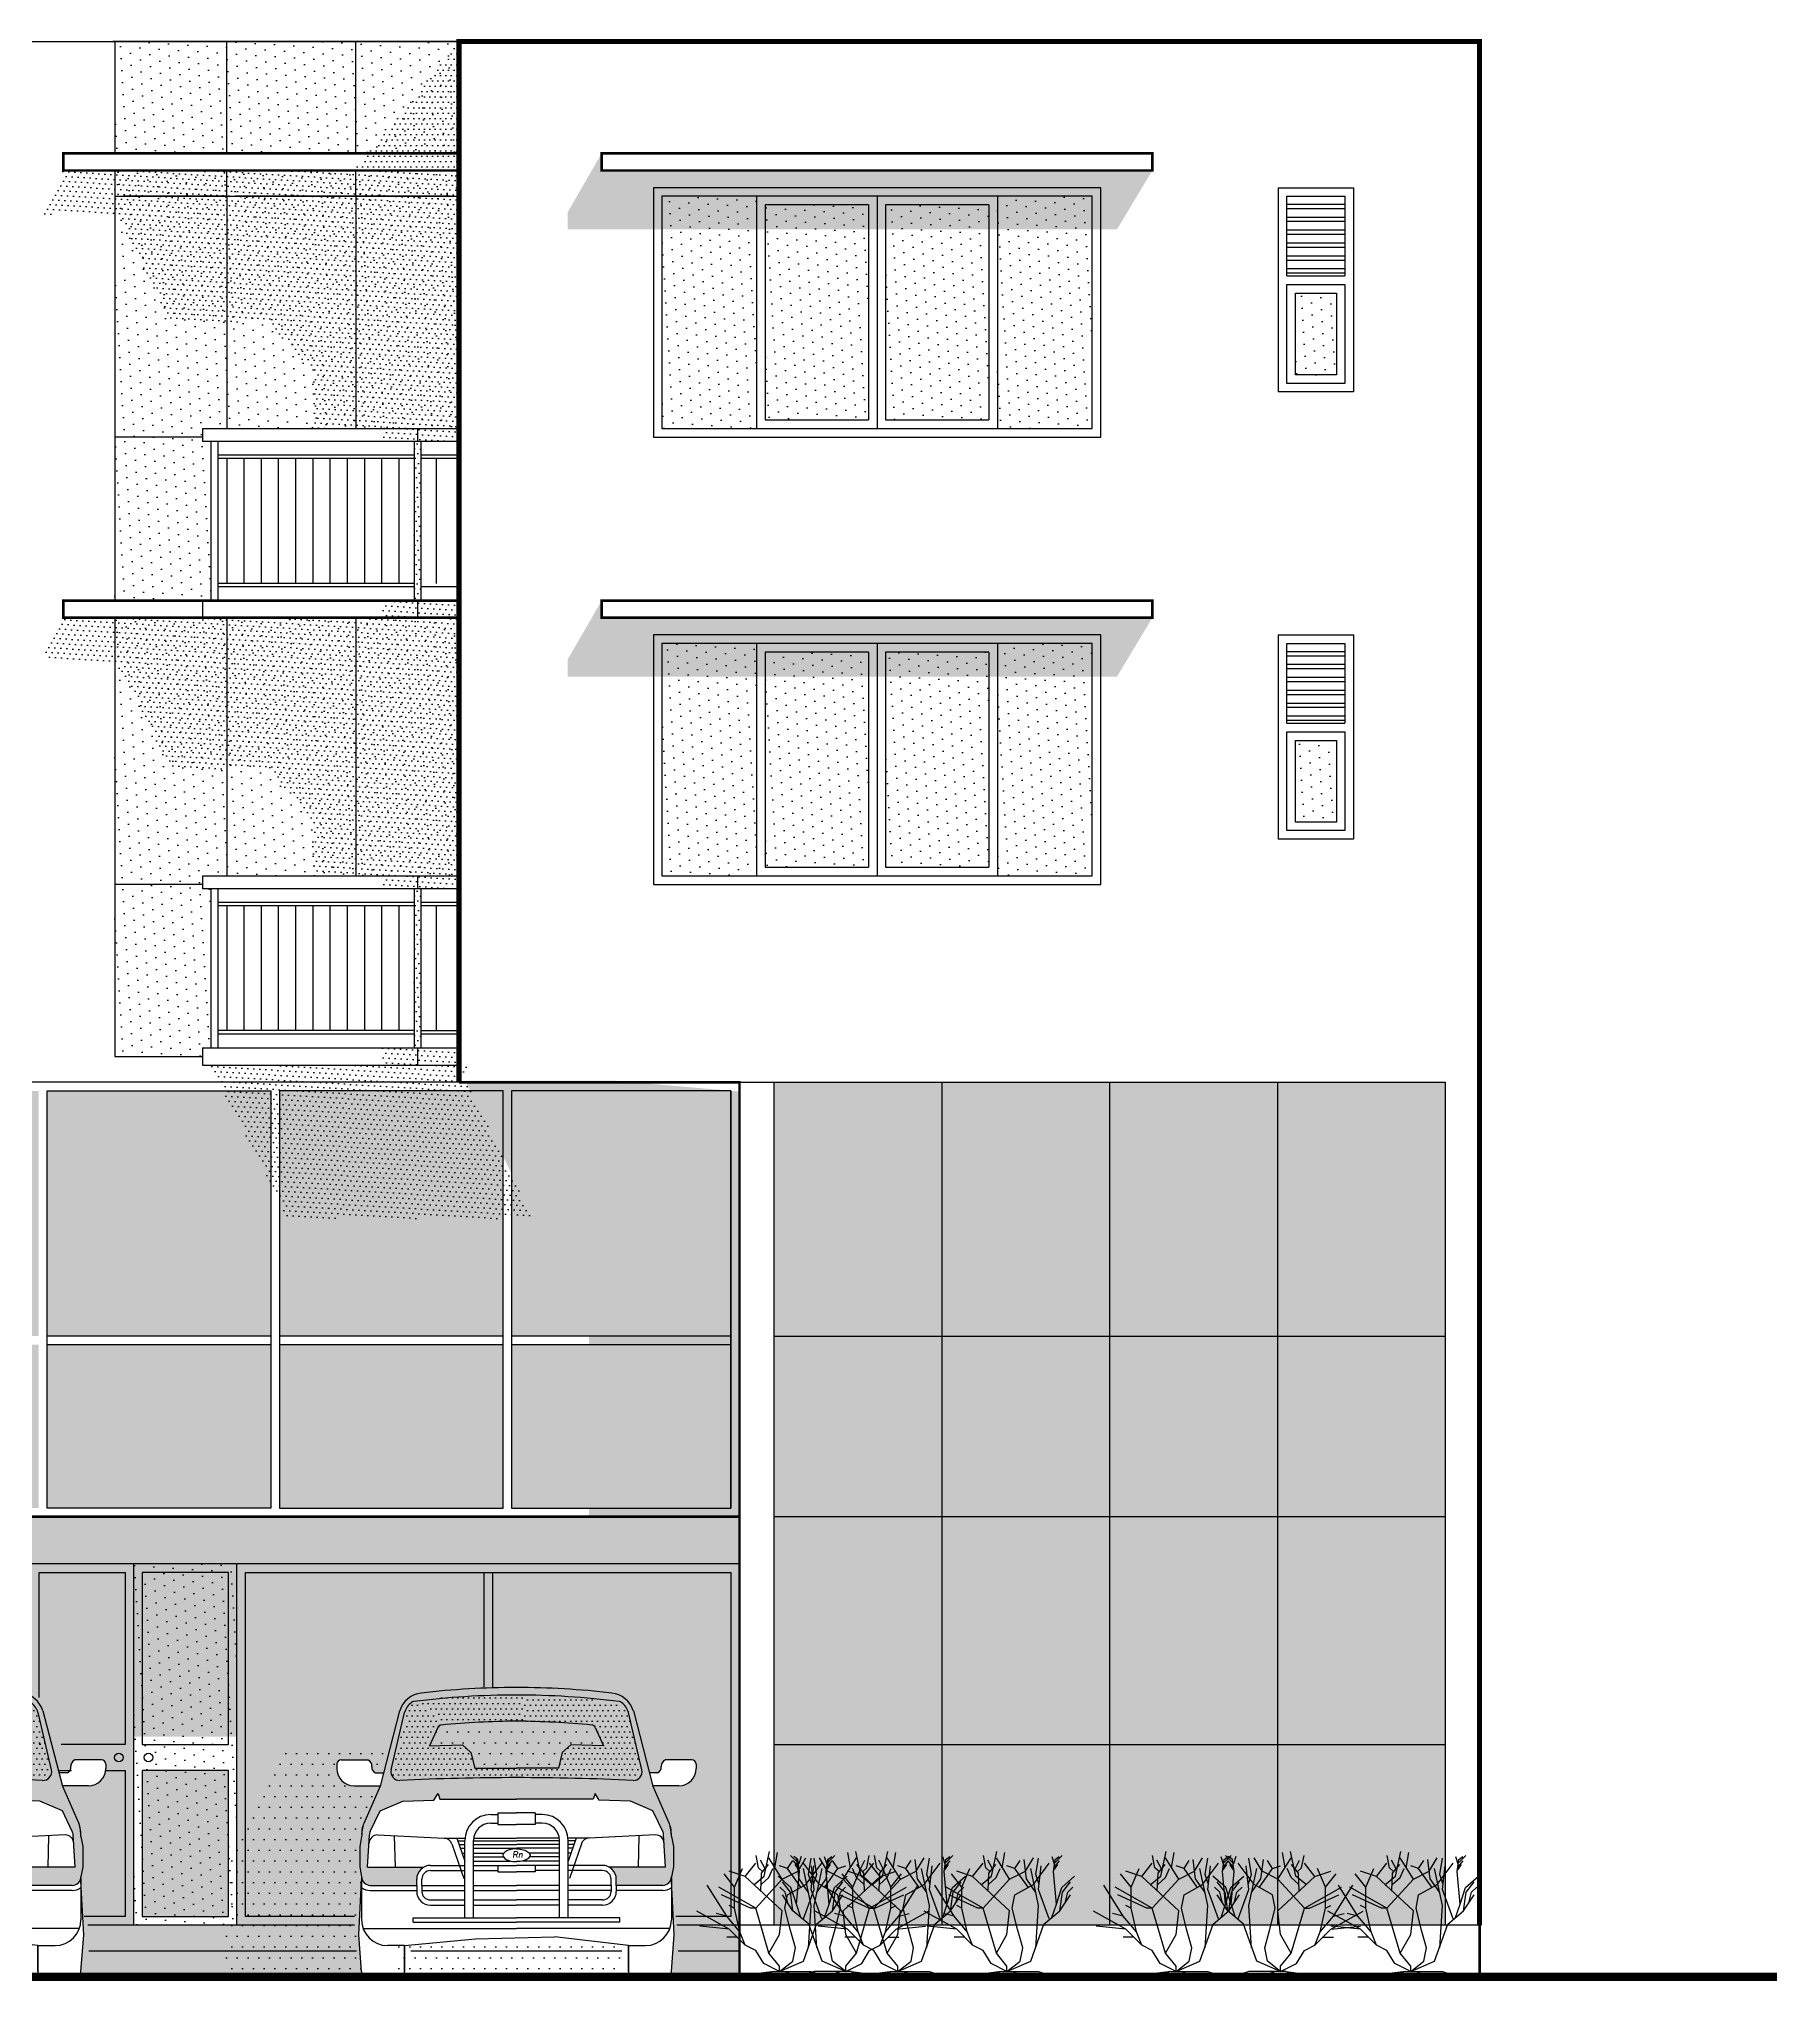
# Model space of a CAD drawing. Header units: inches. Extents: x 35686 to 107884, y -6679 to 46392.
# Drawn here: x 97525 to 107650, y 30829 to 42119 of the extents above; entities that cross this region are included whole.
import ezdxf

# ---------------------------------------------------------------- set-up
doc = ezdxf.new("R2010")
doc.units = ezdxf.units.IN
doc.header["$LTSCALE"] = 500
doc.header["$MEASUREMENT"] = 0
doc.layers.get('0').update_dxf_attribs({"linetype": 'CONTINUOUS'})
doc.layers.add('FRONT-ELEVATION', color=7, linetype='CONTINUOUS')
doc.layers.add('FRONT-HATCH', color=4, linetype='CONTINUOUS')
doc.styles.get("Standard").update_dxf_attribs({"font": 'txt.shx'})
pattern_1 = [(0, (8896.75, 55527.54), (31.25, 62.5), [0, -62.5])]
pattern_2 = [(0, (8896.748, 55527.542), (15.625, 31.25), [0, -31.25])]

# ---------------------------------------------------------------- blocks, each defined once
blk = doc.blocks.new('CAR2')
at = {"color": 1, "linetype": 'Continuous'}
for p, q in [((-639, 1546), (-752, 1109)), ((-688, 1203), (-610, 1537)), ((769, 1203), (691, 1537)), ((719, 1546), (832, 1109)), ((-417, 1449), (-465, 1343)), ((498, 1449), (545, 1343)), ((-979, 1261), (-822, 1261)), ((-465, 1343), (-274, 1349)), ((-274, 1349), (-225, 1305)), ((-225, 1305), (-203, 1213)), ((306, 1305), (284, 1213)), ((355, 1349), (306, 1305)), ((545, 1343), (355, 1349)), ((1059, 1261), (903, 1261)), ((-1004, 1236), (-1004, 1211)), ((-779, 1186), (-732, 1186)), ((-203, 1213), (40, 1213)), ((284, 1213), (40, 1213)), ((859, 1186), (812, 1186)), ((1084, 1236), (1084, 1211)), ((-904, 1111), (-751, 1111)), ((-752, 1109), (-848, 892)), ((-752, 966), (-621, 1022)), ((-621, 1022), (-441, 1028)), ((-441, 1028), (-416, 1065)), ((-416, 1065), (-405, 1032)), ((-405, 1032), (40, 1033)), ((486, 1032), (40, 1033)), ((497, 1065), (486, 1032)), ((521, 1028), (497, 1065)), ((702, 1022), (521, 1028)), ((832, 966), (702, 1022)), ((984, 1111), (832, 1111)), ((832, 1109), (928, 892)), ((-810, 844), (-752, 966)), ((-110, 943), (-68, 943)), ((-68, 953), (-68, 886)), ((-68, 953), (40, 953)), ((149, 953), (40, 953)), ((149, 953), (149, 886)), ((190, 943), (149, 943)), ((890, 844), (832, 966)), ((-860, 816), (-871, 757)), ((-826, 638), (-814, 826)), ((-767, 825), (-381, 807)), ((-670, 820), (-666, 638)), ((-381, 807), (-259, 807)), ((-306, 807), (-260, 672)), ((-260, 343), (-260, 793)), ((-210, 343), (-210, 793)), ((-209, 807), (40, 807)), ((-110, 893), (-68, 893)), ((-68, 886), (40, 886)), ((149, 886), (40, 886)), ((289, 807), (41, 807)), ((190, 893), (149, 893)), ((290, 343), (290, 793)), ((387, 807), (340, 672)), ((461, 807), (340, 807)), ((340, 343), (340, 793)), ((848, 825), (461, 807)), ((751, 820), (747, 638)), ((906, 638), (895, 826)), ((940, 816), (952, 757)), ((-871, 757), (-871, 640)), ((-336, 773), (-267, 572)), ((-300, 790), (-260, 790)), ((-293, 770), (-260, 770)), ((-286, 748), (-260, 748)), ((-276, 719), (-260, 719)), ((-210, 790), (40, 790)), ((-210, 770), (40, 770)), ((-210, 748), (40, 748)), ((-210, 719), (-34, 719)), ((-210, 697), (-36, 697)), ((290, 790), (41, 790)), ((290, 770), (41, 770)), ((290, 748), (41, 748)), ((290, 719), (114, 719)), ((290, 697), (117, 697)), ((381, 790), (340, 790)), ((374, 770), (340, 770)), ((366, 748), (340, 748)), ((357, 719), (340, 719)), ((417, 773), (347, 572)), ((952, 757), (952, 640)), ((-871, 640), (-860, 582)), ((-860, 576), (-860, 520)), ((-826, 638), (-498, 638)), ((-540, 532), (-540, 568)), ((-510, 532), (-510, 568)), ((-460, 648), (-260, 648)), ((-460, 618), (-260, 618)), ((-210, 673), (6, 673)), ((-210, 648), (40, 648)), ((-210, 618), (-68, 618)), ((-68, 648), (-68, 611)), ((-68, 611), (40, 611)), ((290, 648), (40, 648)), ((149, 611), (40, 611)), ((290, 673), (74, 673)), ((149, 648), (149, 611)), ((290, 618), (149, 618)), ((540, 648), (340, 648)), ((540, 618), (340, 618)), ((906, 638), (579, 638)), ((590, 532), (590, 568)), ((620, 532), (620, 568)), ((952, 640), (940, 582)), ((940, 576), (940, 520)), ((-876, 245), (-860, 558)), ((-860, 520), (-860, 332)), ((-810, 532), (-540, 532)), ((-810, 502), (-540, 502)), ((-540, 532), (-540, 497)), ((-510, 532), (-510, 497)), ((-510, 532), (-260, 532)), ((-510, 502), (-260, 502)), ((-210, 532), (40, 532)), ((-210, 502), (40, 502)), ((290, 532), (40, 532)), ((290, 502), (40, 502)), ((590, 532), (340, 532)), ((590, 502), (340, 502)), ((590, 532), (590, 497)), ((620, 532), (620, 497)), ((890, 532), (620, 532)), ((890, 502), (620, 502)), ((957, 245), (940, 558)), ((940, 520), (940, 332)), ((-560, 343), (40, 343)), ((-560, 318), (-560, 343)), ((-460, 447), (-260, 447)), ((-460, 417), (-260, 417)), ((-210, 447), (40, 447)), ((-210, 417), (40, 417)), ((290, 447), (40, 447)), ((290, 417), (40, 417)), ((640, 343), (40, 343)), ((540, 447), (340, 447)), ((540, 417), (340, 417)), ((640, 318), (640, 343)), ((-860, 32), (-876, 245)), ((-851, 282), (40, 282)), ((-560, 318), (40, 318)), ((-199, 222), (261, 232)), ((640, 318), (40, 318)), ((932, 282), (40, 282)), ((690, 182), (261, 232)), ((940, 32), (957, 245)), ((-610, 182), (-710, 182)), ((-610, 182), (-199, 222)), ((-610, 182), (-610, 32)), ((-610, 32), (-610, 182)), ((690, 182), (790, 182)), ((690, 32), (690, 182)), ((690, 182), (690, 32)), ((-810, -18), (-660, -18)), ((890, -18), (740, -18))]:
    blk.add_line(p, q, dxfattribs=at)
for centre, radius, start, end in [((-496, 1501), 150, 96.7653, 162.2776), ((-496, 1501), 120, 128.1699, 162.2776), ((-555, 1575), 25, 97.3083, 128.1699), ((40, -3063), 4701, 90, 97.3083), ((40, -3019), 4701, 90, 96.7653), ((40, -3019), 4701, 83.2347, 90), ((40, -3063), 4701, 82.6917, 90), ((576, 1501), 150, 17.7224, 83.2347), ((635, 1575), 25, 51.8301, 82.6917), ((576, 1501), 120, 17.7224, 51.8301), ((62, -3215), 4701, 90.2653, 95.6046), ((19, -3215), 4701, 84.3954, 89.7347), ((-395, 1439), 25, 95.6046, 155.9539), ((475, 1439), 25, 24.0461, 84.3954), ((-979, 1236), 25, 90, 180), ((-840, 1225), 39.8, 357.0629, 62.9371), ((921, 1225), 39.8, 117.0629, 182.9371), ((1059, 1236), 25, 0, 90), ((-904, 1211), 100, 180, 270), ((-766, 1218), 34.7, 171.3945, 248.6055), ((-640, 1192), 50, 167.1973, 272.7839), ((40, -12793), 13951, 90, 92.7839), ((40, -12793), 13951, 87.2161, 90), ((720, 1192), 50, 267.2161, 12.8027), ((847, 1218), 34.7, 291.3945, 8.6055), ((984, 1211), 100, 270, 0), ((-110, 793), 150, 90, 180), ((190, 793), 150, 0, 90), ((-610, 816), 250, 162.2776, 180), ((-710, 831), 150, 162.2776, 180), ((-767, 775), 50, 90, 176.6304), ((-765, 823), 50, 154.5162, 176.6304), ((-383, 757), 50, 18.9705, 87.3157), ((-110, 793), 100, 90, 180), ((190, 793), 100, 0, 90), ((464, 757), 50, 92.6843, 161.0295), ((848, 775), 50, 3.3696, 90), ((845, 823), 50, 3.3696, 25.4838), ((690, 816), 250, 0, 17.7224), ((790, 831), 150, 0, 17.7224), ((-810, 582), 50, 180, 270), ((-460, 568), 80, 90, 180), ((-460, 568), 50, 90, 180), ((540, 568), 80, 0, 90), ((540, 568), 50, 0, 90), ((890, 582), 50, 270, 0), ((-810, 582), 80, 231.3178, 270), ((-460, 497), 80, 180, 270), ((-460, 497), 50, 180, 270), ((540, 497), 80, 270, 0), ((540, 497), 50, 270, 0), ((890, 582), 80, 270, 308.6822), ((-710, 332), 150, 180, 270), ((790, 332), 150, 270, 0), ((-810, 32), 50, 180, 270), ((-660, 32), 50, 270, 0), ((740, 32), 50, 180, 270), ((890, 32), 50, 270, 0)]:
    blk.add_arc(centre, radius, start, end, dxfattribs=at)
blk.add_ellipse((40, 707), major_axis=(79.1, 0), ratio=0.466338, start_param=1.570796, end_param=4.712389, dxfattribs=at)
at = {"color": 1, "linetype": 'Continuous', "extrusion": (0, 0, -1)}
blk.add_ellipse((40, 707), major_axis=(-79.1, 0), ratio=0.466338, start_param=1.570796, end_param=4.712389, dxfattribs=at)
at = {"color": 40, "linetype": 'Continuous', "oblique": 7}
blk.add_text('Rn', height=36.1, dxfattribs=at).set_placement((16, 693))
blk = doc.blocks.new('Shrub - elevation')
for p, q in [((-12.471, 19.775), (-12.898, 22.044)), ((-11.28, 19.619), (-12.104, 21.184)), ((-11.433, 18.289), (-10.457, 22.749)), ((-8.16, 17.76), (-10.56, 21.6)), ((-9.48, 19.775), (-8.992, 22.592)), ((-5.086, 17.741), (-5.513, 21.34)), ((-5.28, 19.2), (-3.84, 21.6)), ((-3.377, 18.602), (-2.888, 21.575)), ((-0.508, 21.888), (-0.081, 20.558)), ((-0.203, 19.149), (0.102, 21.34)), ((0.041, 20.714), (1.384, 22.044)), ((0.102, 21.34), (0.835, 21.888)), ((-16.8, 16.32), (-18.72, 18.72)), ((-14.88, 18.24), (-17.76, 19.2)), ((-16.8, 16.32), (-15.36, 19.68)), ((-14.88, 18.24), (-12.96, 20.64)), ((-8.16, 12), (-14.88, 18.24)), ((-13.325, 16.724), (-11.433, 18.289)), ((-12.96, 12.48), (-8.16, 17.76)), ((-11.677, 19.071), (-12.471, 19.775)), ((-12.043, 15.628), (-11.921, 18.836)), ((-11.982, 16.802), (-10.579, 18.054)), ((-11.921, 18.836), (-10.64, 20.401)), ((-10.579, 18.054), (-9.846, 19.697)), ((-7.2, 19.68), (-8.64, 20.16)), ((-8.16, 17.76), (-5.28, 19.2)), ((-7.2, 19.68), (-6.24, 21.12)), ((-4.8, 16.32), (-7.2, 19.68)), ((-3.377, 15.315), (-5.086, 17.819)), ((-2.88, 12.96), (-4.32, 19.68)), ((-3.84, 16.8), (-0.96, 20.64)), ((-2.766, 16.802), (-3.377, 18.602)), ((-2.88, 15.84), (-2.4, 20.16)), ((0.346, 13.203), (-0.203, 19.149)), ((-0.142, 19.384), (0.59, 20.401)), ((-0.02, 20.01), (0.896, 21.105)), ((1.323, 16.254), (3.642, 18.289)), ((-18.24, 11.04), (-21.755, 16.655)), ((-12.96, 12.48), (-19.68, 16.32)), ((-13.92, 12.48), (-19.2, 14.88)), ((-16.8, 12.48), (-16.8, 16.32)), ((-7.68, 12.48), (-7.2, 14.88)), ((-7.2, 14.88), (-3.84, 16.8)), ((-0.96, 10.56), (-2.88, 15.84)), ((0.346, 13.203), (1.323, 16.254)), ((0.96, 12), (1.44, 15.36)), ((0.96, 12), (2.88, 14.88)), ((1.44, 15.36), (2.88, 17.28)), ((1.92, 13.44), (2.4, 15.36)), ((2.4, 15.36), (3.36, 16.32)), ((-17.76, 8.64), (-23.663, 11.961)), ((-18.24, 11.04), (-20.16, 11.52)), ((-15.84, 8.16), (-18.24, 11.04)), ((-16.8, 12.48), (-17.76, 12.96)), ((-15.84, 8.16), (-16.8, 12.48)), ((-12.96, 12.48), (-13.92, 12.48)), ((-10.56, 4.32), (-12.96, 12.48)), ((-8.64, 7.68), (-8.16, 12)), ((-6.72, 8.64), (-7.68, 12.48)), ((-3.36, 5.28), (-2.88, 12.96)), ((-1.92, 9.6), (0.96, 12)), ((-0.48, 10.8), (0.346, 13.203)), ((-17.76, 8.64), (-23.128, 9.222)), ((-16.32, 7.2), (-18.24, 7.2)), ((-14.88, 5.76), (-17.76, 8.64)), ((-14.88, 5.76), (-15.84, 8.16)), ((-10.56, 4.32), (-8.64, 7.68)), ((-5.76, 5.28), (-6.72, 8.64)), ((-4.32, 2.88), (-1.92, 9.6)), ((-12.96, 4.8), (-14.88, 5.76)), ((-11.52, 2.4), (-12.96, 4.8)), ((-8.64, 1.92), (-10.56, 4.32)), ((-6.24, 2.88), (-5.76, 5.28)), ((-15.84, 0.48), (-17.76, 0)), ((-13.44, 0.48), (-15.84, 0.48)), ((-9.6, 0.96), (-13.44, 0.48)), ((-9.6, 0.96), (-12.96, 0)), ((-8.64, 0.96), (-11.52, 2.4)), ((-9.6, 0.96), (-7.68, 0.96)), ((-8.64, 0.96), (-4.32, 2.88)), ((-8.64, 0.96), (-6.24, 2.88)), ((-8.64, 0.96), (-8.64, 1.92)), ((-8.64, 0.96), (-2.88, 0.96)), ((-7.68, 0.96), (-6.24, 0.48)), ((-6.24, 0.48), (-3.36, 0)), ((-2.88, 0.96), (0, 0))]:
    blk.add_line(p, q)

msp = doc.modelspace()

# ---------------------------------------------------------------- hatches: boundary and pattern name
at = {"layer": 'FRONT-ELEVATION', "linetype": 'Continuous'}
h = msp.add_hatch(dxfattribs=at)
h.set_pattern_fill('DOTS', scale=500, style=0)
h.paths.add_polyline_path([(99960.8, 41454), (99959.3, 42095.2), (99437.2, 41454)])
h.paths.add_polyline_path([(99437.2, 41454), (99355.7, 41354), (99961, 41354), (99960.8, 41454)])
h = msp.add_hatch(dxfattribs=at)
h.set_pattern_fill('DOTS', color=256, scale=500, angle=60, style=0)
h.paths.add_polyline_path([(100795.9, 41454), (100795.9, 41354), (103995.9, 41354), (103790, 41011.3), (100598, 41011.3), (100598, 41111.3)])
h = msp.add_hatch(dxfattribs=at)
h.set_pattern_fill('DOTS', scale=500, angle=60, style=0)
h.paths.add_polyline_path([(97666.5, 41354), (97539.1, 41100), (97976.6, 41100), (98289.1, 40475), (98851.6, 40475), (99115.5, 40190), (99115.5, 39854), (99966.5, 39854), (99976.6, 41350)])
h = msp.add_hatch(dxfattribs=at)
h.set_pattern_fill('DOTS', color=253, scale=500, angle=60, style=0)
h.set_pattern_definition([(60, (0, 2600), (-19.250794, 29.156647), [0, -31.25])])
h.paths.add_polyline_path([(99966.5, 39779), (99966.5, 39854), (99725.1, 39854), (99725.1, 39779)])
h.paths.add_polyline_path([(99516.5, 39854), (99516.5, 39779), (99725.1, 39779), (99725.1, 39854)])
h.paths.add_polyline_path([(99745.1, 39779), (99705.1, 39779), (99705.1, 38854), (99745.1, 38854)])
h.paths.add_polyline_path([(99966.5, 38754), (99966.5, 38854), (99725.1, 38854), (99725.1, 38754)])
h.paths.add_polyline_path([(99725.1, 38754), (99725.1, 38854), (99516.5, 38854), (99516.5, 38754)])
h = msp.add_hatch(dxfattribs=at)
h.set_pattern_fill('DOTS', color=256, scale=500, angle=60, style=0)
h.paths.add_polyline_path([(100795.9, 38854), (100795.9, 38754), (103995.9, 38754), (103790, 38411.3), (100598, 38411.3), (100598, 38511.3)])
h = msp.add_hatch(dxfattribs=at)
h.set_pattern_fill('DOTS', color=256, scale=500, angle=60, style=0)
h.paths.add_polyline_path([(97666.5, 38754), (97539.1, 38500), (97976.6, 38500), (98289.1, 37875), (98851.6, 37875), (99115.5, 37590), (99115.5, 37254), (99966.5, 37254), (99976.6, 38750)])
h = msp.add_hatch(dxfattribs=at)
h.set_pattern_fill('DOTS', color=253, scale=500, angle=60, style=0)
h.paths.add_polyline_path([(99966.5, 37179), (99966.5, 37254), (99725.1, 37254), (99725.1, 37179)])
h.paths.add_polyline_path([(99516.5, 37254), (99516.5, 37179), (99725.1, 37179), (99725.1, 37254)])
h.paths.add_polyline_path([(99745.1, 37179), (99705.1, 37179), (99705.1, 36254), (99745.1, 36254)])
h.paths.add_polyline_path([(99966.5, 36154), (99966.5, 36254), (99725.1, 36254), (99725.1, 36154)])
h.paths.add_polyline_path([(99725.1, 36154), (99725.1, 36254), (99516.5, 36254), (99516.5, 36154)])
h = msp.add_hatch(dxfattribs=at)
h.set_pattern_fill('DOTS', color=256, scale=500, angle=60, style=0)
h.set_pattern_definition([(60, (43.98, 0), (-19.250794, 29.156647), [0, -31.25])])
h.paths.add_polyline_path([(98917.1, 36004), (98595.4, 36004), (98917.1, 35372.1)], flags=16)
h.paths.add_polyline_path([(100069, 35932.6), (100034.6, 36004), (98967.1, 36004), (98967.1, 35273.9), (98972.8, 35262.8)])
h.paths.add_polyline_path([(100266.4, 35523.1), (100069, 35932.6), (98972.8, 35262.8), (100266.4, 35262.8)])
h.paths.add_polyline_path([(98967.1, 36004), (100034.6, 36004), (100010.5, 36054), (98570, 36054), (98595.4, 36004), (98917.1, 36004), (98917.1, 35372.1), (98967.1, 35273.9)])
h.paths.add_polyline_path([(100010.5, 36154), (98519.1, 36154), (98570, 36054), (100010.5, 36054)])
h.paths.add_polyline_path([(100316.4, 35419.4), (100266.4, 35523.1), (100266.4, 35262.8), (100316.4, 35262.8)])
h.paths.add_polyline_path([(100316.4, 35419.4), (100316.4, 35262.8), (100391.9, 35262.8)])
h = msp.add_hatch(dxfattribs=at)
h.set_pattern_fill('DOTS', color=256, scale=500, angle=60, style=0)
h.set_pattern_definition([(60, (-23840.766, 0), (-19.250794, 29.156647), [0, -31.25])])
h.paths.add_polyline_path([(101596.7, 36000), (100878, 36062.5), (100003, 36062.5), (100721.7, 34625), (100721.7, 33500), (96779.1, 33500), (93955.8, 33500), (93955.8, 32562.5), (94815.5, 32562.5), (94909.2, 32500), (95034.2, 32375), (95065.5, 32312.5), (95096.7, 32250), (96096.7, 32250), (96128, 32312.5), (96159.2, 32375), (96190.5, 32437.5), (96284.2, 32500), (96378, 32562.5), (97378, 32562.5), (97471.7, 32500), (97659.2, 32250), (99534.2, 32250), (99565.5, 32312.5), (99596.7, 32375), (99721.7, 32500), (99815.5, 32562.5), (100815.5, 32562.5), (100909.2, 32500), (101003, 32437.5), (101034.2, 32375), (101034.2, 32250), (101065.5, 32187.5), (101096.7, 32125), (101128, 32062.5), (101159.2, 32125), (101221.7, 32125), (101284.2, 32125), (101346.7, 32125), (101378, 32062.5), (101346.7, 32000), (101315.5, 31937.5), (101253, 31937.5), (101128, 31937.5), (101221.7, 31750), (101221.7, 31625), (101221.7, 30875), (101596.7, 30875)])
h = msp.add_hatch(dxfattribs=at)
h.set_pattern_fill('DOTS', color=256, scale=500, style=0)
h.set_pattern_definition([(0, (5465.422, 55527.542), (15.625, 31.25), [0, -31.25])])
h.paths.add_polyline_path([(97499.6, 32420.1), (97451.2, 32449.1), (97335, 32465.2), (97083.3, 32481.3), (96902.5, 32486.5), (96906, 32339.7, -0.0213691), (97307, 32317.6, -0.2695831), (97327.4, 32302.9), (97366.4, 32215.6), (97373.8, 32200.8), (97373, 32200.9), (97374.6, 32197.3), (97184.1, 32202.7), (97135.1, 32159.2), (97113.3, 32066.8), (96912.5, 32066.8), (96913.7, 32018.7), (97557.7, 31997.7), (97586.8, 32023.5), (97596.5, 32062.2), (97573.8, 32162), (97522.9, 32379.4)])
h = msp.add_hatch(dxfattribs=at)
h.set_pattern_fill('DOTS', color=256, scale=500, style=0)
h.set_pattern_definition(pattern_2)
h.paths.add_polyline_path([(99730.6, 32453.2), (99720.7, 32452.3), (99688.4, 32439.4), (99665.8, 32413.6), (99621.8, 32239.5), (99813.7, 32239.5), (99846.6, 32307.2), (99875.6, 32320.1), (99882.4, 32320.5)])
h = msp.add_hatch(dxfattribs=at)
h.set_pattern_fill('DOTS', color=256, scale=500, style=0)
h.set_pattern_definition([(0, (8896.748, 55537.446), (15.625, 31.25), [0, -31.25])])
h.paths.add_polyline_path([(100333.8, 32496.4), (100291.9, 32497.7), (99988.6, 32488), (99730.6, 32463.1), (99882.4, 32330.4), (99908.1, 32331.6, -0.0209249), (100301, 32349.9, -0.0019313), (100337.3, 32349.6)])
h = msp.add_hatch(dxfattribs=at)
h.set_pattern_fill('DOTS', color=256, scale=500, style=0)
h.set_pattern_definition(pattern_2)
h.paths.add_polyline_path([(100931, 32420.1), (100882.6, 32449.1), (100766.4, 32465.2), (100514.6, 32481.3), (100333.8, 32486.5), (100337.3, 32339.7, -0.0213691), (100738.4, 32317.6, -0.2695831), (100758.8, 32302.9), (100797.7, 32215.6), (100805.1, 32200.8), (100804.3, 32200.9), (100805.9, 32197.3), (100615.4, 32202.7), (100566.4, 32159.2), (100544.6, 32066.8), (100343.8, 32066.8), (100345, 32018.7), (100989.1, 31997.7), (101018.1, 32023.5), (101027.8, 32062.2), (101005.1, 32162), (100954.2, 32379.4)])
h = msp.add_hatch(dxfattribs=at)
h.set_pattern_fill('DOTS', color=256, scale=1000, style=0)
h.set_pattern_definition(pattern_1)
h.paths.add_polyline_path([(100766.4, 32278.2), (100747, 32313.7), (100711.5, 32316.9), (100543.7, 32326.6), (100337.4, 32336.1), (100343.8, 32069.2), (100540.5, 32071.9), (100559.8, 32155.7), (100579.2, 32187.9), (100614.7, 32207.3), (100804.3, 32200.9), (100797.7, 32215.6)])
h.paths.add_polyline_path([(100337.4, 32336.1), (100266.1, 32339.5), (99908.1, 32321.7, 0.0019458), (99871.7, 32318.4), (99846.6, 32307.2), (99829.1, 32271.2), (99797.7, 32200.8), (99920.6, 32200.8), (99986.6, 32202.7), (100010.2, 32181.8), (100033.8, 32162.2), (100034.3, 32160.4), (100035.6, 32159.2), (100039, 32144.6), (100062.4, 32066.8), (100161.9, 32066.8), (100343.8, 32069.2)])
h = msp.add_hatch(dxfattribs=at)
h.set_pattern_fill('DOTS', color=253, scale=1000, style=0)
h.set_pattern_definition(pattern_1)
edge = h.paths.add_edge_path()
edge.add_line((99578.2, 32208.1), (99533.9, 32044.5))
edge.add_line((99533.9, 32044.5), (99489.2, 32044.5))
edge.add_line((99489.2, 32044.5), (99461.6, 32065.1))
edge.add_line((99461.6, 32065.1), (99441, 32113.2))
edge.add_line((99441, 32113.2), (99282.8, 32109.8))
edge.add_line((99282.8, 32109.8), (99258.7, 32092.6))
edge.add_line((99258.7, 32092.6), (99255.3, 32061.7))
edge.add_line((99255.3, 32061.7), (99282.8, 31986.1))
edge.add_line((99282.8, 31986.1), (99320.6, 31968.9))
edge.add_line((99320.6, 31968.9), (99355, 31962))
edge.add_line((99355, 31962), (99516.7, 31962))
edge.add_line((99516.7, 31962), (99410, 31759.3))
edge.add_line((99410, 31759.3), (99389.4, 31628.8))
edge.add_line((99389.4, 31628.8), (99385.2, 31474.6))
edge.add_line((99385.2, 31474.6), (99397.9, 31420.7))
edge.add_line((99397.9, 31420.7), (99391.5, 31280.9))
edge.add_line((99391.5, 31280.9), (99378.8, 31173))
edge.add_line((99378.8, 31173), (99385.1, 31038.7))
edge.add_line((99385.1, 31038.7), (99401.2, 30882.4))
edge.add_line((99401.2, 30882.4), (99401.2, 30854))
edge.add_line((99401.2, 30854), (98603.8, 30854))
edge.add_line((98603.8, 30854), (98629.4, 31576.3))
edge.add_line((98629.4, 31576.3), (98774.7, 31789.8))
edge.add_line((98774.7, 31789.8), (98877.3, 32045.9))
edge.add_line((98877.3, 32045.9), (98937.1, 32165.4))
edge.add_line((98937.1, 32165.4), (98937.1, 32200.4))
edge.add_line((98937.1, 32200.4), (99567.9, 32200.4))
edge.add_line((99567.9, 32200.4), (99530.1, 32044.5))
h = msp.add_hatch(dxfattribs=at)
h.set_pattern_fill('DOTS', color=256, scale=500, style=0)
h.set_pattern_definition(pattern_2)
h.paths.add_polyline_path([(100039, 32144.6), (100034.3, 32160.4), (100010.2, 32181.8), (99995, 32194.4), (99959.5, 32200.8), (99920.6, 32200.8), (99881.3, 32199.7), (99877.4, 32006.1), (100228.2, 32018), (100172.5, 32066.8), (100161.9, 32066.8), (100062.8, 32065.4), (100062.4, 32066.8), (100057.4, 32066.8)])
h.paths.add_polyline_path([(99881.3, 32199.7), (99796.1, 32197.3), (99797.7, 32200.8), (99794.9, 32200.8), (99813.7, 32239.5), (99621.8, 32239.5), (99585.2, 32094.5), (99575.5, 32042.9), (99583.8, 32012.4, 0.043566), (99590.2, 32006.4), (99633.6, 31997.7), (99877.4, 32006.1)])
h = msp.add_hatch(dxfattribs=at)
h.set_pattern_fill('DOTS', color=256, scale=500, style=0)
h.set_pattern_definition(pattern_2)
h.paths.add_polyline_path([(100343.8, 32066.8), (100301, 32066.8), (100172.5, 32066.8), (100228.2, 32018), (100295.2, 32020.3), (100345, 32018.7)])
h = msp.add_hatch(dxfattribs=at)
h.set_pattern_fill('DOTS', color=253, scale=1000, style=0)
h.set_pattern_definition([(0, (8896.75, 58374.53), (31.25, 62.5), [0, -62.5])])
h.paths.add_polyline_path([(100266.3, 31539.6), (100344.5, 31537.4), (100351.1, 31591.2), (100272.9, 31593.4)])
h = msp.add_hatch(dxfattribs=at)
h.set_pattern_fill('DOTS', color=253, scale=1000, style=0)
h.set_pattern_definition([(0, (12304.91, 55527.54), (31.25, 62.5), [0, -62.5])])
h.paths.add_polyline_path([(99610.5, 31028.6), (99614.8, 30868.9), (100889.5, 30855.9), (100915.5, 30868.9), (100911.1, 31028.6), (100487.7, 31080.3), (100098.8, 31071.7)])
at = {"layer": 'FRONT-HATCH', "linetype": 'Continuous'}
h = msp.add_hatch(dxfattribs=at)
h.set_pattern_fill('DOTS', color=256, scale=1000, angle=30, style=0)
h.paths.add_polyline_path([(97966.5, 42104), (97966.5, 41454), (98616.5, 41454), (98616.5, 42104)])
h.paths.add_polyline_path([(98616.5, 41454), (99366.5, 41454), (99366.5, 42104), (98616.5, 42104)])
h.paths.add_polyline_path([(99366.5, 41454), (99960.8, 41454), (99959.3, 42104), (99366.5, 42104)])
h.paths.add_polyline_path([(98616.5, 41204), (98616.5, 41354), (97966.5, 41354), (97966.5, 41204)])
h.paths.add_polyline_path([(99366.5, 41204), (99366.5, 41354), (98616.5, 41354), (98616.5, 41204)])
h.paths.add_polyline_path([(99961.4, 41204), (99961, 41354), (99366.5, 41354), (99366.5, 41204)])
h.paths.add_polyline_path([(99366.5, 39854), (99964.5, 39854), (99961.4, 41204), (99366.5, 41204)])
h.paths.add_polyline_path([(99366.5, 41204), (98616.5, 41204), (98616.5, 39854), (99366.5, 39854)])
h.paths.add_polyline_path([(98616.5, 41204), (97966.5, 41204), (97966.5, 39804), (98475.1, 39804), (98475.1, 39854), (98616.5, 39854)])
h = msp.add_hatch(dxfattribs=at)
h.set_pattern_fill('DOTS', color=256, scale=1000, angle=30, style=0)
h.paths.add_polyline_path([(97966.5, 38854), (98525.1, 38854), (98525.1, 39779), (98475.1, 39779), (98475.1, 39804), (97966.5, 39804)])
h.paths.add_polyline_path([(95324.2, 39854), (95874.2, 39854), (95874.2, 41204), (95324.2, 41204)])
h.paths.add_polyline_path([(95274.2, 41154), (94674.2, 41154), (94674.2, 39854), (95274.2, 39854)])
h.paths.add_polyline_path([(94574.2, 41154), (93974.2, 41154), (93974.2, 39854), (94574.2, 39854)])
h.paths.add_polyline_path([(93924.2, 41204), (93374.2, 41204), (93374.2, 39854), (93924.2, 39854)])
h = msp.add_hatch(dxfattribs=at)
h.set_pattern_fill('DOTS', color=256, scale=1000, angle=30, style=0)
h.paths.add_polyline_path([(101745.9, 39904), (102345.9, 39904), (102345.9, 41154), (101745.9, 41154)])
h.paths.add_polyline_path([(101695.9, 41204), (101145.9, 41204), (101145.9, 39854), (101695.9, 39854)])
h.paths.add_polyline_path([(102445.9, 39904), (103045.9, 39904), (103045.9, 41154), (102445.9, 41154)])
h.paths.add_polyline_path([(103095.9, 39854), (103645.9, 39854), (103645.9, 41204), (103095.9, 41204)])
h.paths.add_polyline_path([(104827.5, 40166.5), (105065, 40166.5), (105065, 40641.5), (104827.5, 40641.5)])
h = msp.add_hatch(dxfattribs=at)
h.set_pattern_fill('DOTS', color=256, scale=1000, angle=30, style=0)
h.paths.add_polyline_path([(98525.1, 37179), (98475.1, 37179), (98475.1, 37204), (97966.5, 37204), (97966.5, 36204), (98475.1, 36204), (98475.1, 36254), (98525.1, 36254)])
h.paths.add_polyline_path([(98616.5, 38754), (97966.5, 38754), (97966.5, 37204), (98475.1, 37204), (98475.1, 37254), (98616.5, 37254)])
h.paths.add_polyline_path([(98616.5, 37254), (99366.5, 37254), (99366.5, 38754), (98616.5, 38754)])
h.paths.add_polyline_path([(99366.5, 37254), (99966.5, 37254), (99966.5, 38754), (99366.5, 38754)])
h = msp.add_hatch(dxfattribs=at)
h.set_pattern_fill('DOTS', color=256, scale=1000, angle=30, style=0)
h.paths.add_polyline_path([(101695.9, 38604), (101145.9, 38604), (101145.9, 37254), (101695.9, 37254)])
h.paths.add_polyline_path([(102345.9, 38554), (101745.9, 38554), (101745.9, 37304), (102345.9, 37304)])
h.paths.add_polyline_path([(102445.9, 37304), (103045.9, 37304), (103045.9, 38554), (102445.9, 38554)])
h.paths.add_polyline_path([(103645.9, 38604), (103095.9, 38604), (103095.9, 37254), (103645.9, 37254)])
h.paths.add_polyline_path([(105065, 38041.5), (104827.5, 38041.5), (104827.5, 37566.5), (105065, 37566.5)])
h = msp.add_hatch(dxfattribs=at)
h.set_pattern_fill('DOTS', color=256, scale=1000, angle=30, style=0)
h.paths.add_polyline_path([(102771.9, 36054), (101796.7, 36054), (101796.7, 34579), (102771.9, 34579)])
h.paths.add_polyline_path([(103747.1, 36054), (102771.9, 36054), (102771.9, 34579), (103747.1, 34579)])
h.paths.add_polyline_path([(103747.1, 34579), (104722.3, 34579), (104722.3, 36054), (103747.1, 36054)])
h.paths.add_polyline_path([(104722.3, 34579), (105697.4, 34579), (105697.4, 36054), (104722.3, 36054)])
h.paths.add_polyline_path([(104722.3, 33529), (105697.4, 33529), (105697.4, 34579), (104722.3, 34579)])
h.paths.add_polyline_path([(104722.3, 34579), (103747.1, 34579), (103747.1, 33529), (104722.3, 33529)])
h.paths.add_polyline_path([(103747.1, 33529), (103747.1, 32204), (104722.3, 32204), (104722.3, 33529)])
h.paths.add_polyline_path([(104722.3, 32204), (105697.4, 32204), (105697.4, 33529), (104722.3, 33529)])
h.paths.add_polyline_path([(104722.3, 31154), (105697.4, 31154), (105697.4, 32204), (104722.3, 32204)])
h.paths.add_polyline_path([(103747.1, 31154), (104722.3, 31154), (104722.3, 32204), (103747.1, 32204)])
h.paths.add_polyline_path([(102771.9, 31154), (103747.1, 31154), (103747.1, 32204), (102771.9, 32204)])
h.paths.add_polyline_path([(102771.9, 31154), (102771.9, 32204), (101796.7, 32204), (101796.7, 31154)])
h.paths.add_polyline_path([(102771.9, 32204), (102771.9, 33529), (101796.7, 33529), (101796.7, 32204)])
h.paths.add_polyline_path([(103747.1, 33529), (102771.9, 33529), (102771.9, 32204), (103747.1, 32204)])
h.paths.add_polyline_path([(103747.1, 34579), (102771.9, 34579), (102771.9, 33529), (103747.1, 33529)])
h.paths.add_polyline_path([(102771.9, 34579), (101796.7, 34579), (101796.7, 33529), (102771.9, 33529)])
h = msp.add_hatch(dxfattribs=at)
h.set_pattern_fill('DOTS', color=256, scale=1000, angle=60, style=0)
h.paths.add_polyline_path([(100222.4, 36004), (98923.1, 36004), (98923.1, 34579), (100222.4, 34579)])
h.paths.add_polyline_path([(101546.7, 36004), (100272.4, 36004), (100272.4, 34579), (101546.7, 34579)])
h.paths.add_polyline_path([(101546.7, 34529), (100272.4, 34529), (100272.4, 33579), (101546.7, 33579)])
h.paths.add_polyline_path([(100222.4, 34529), (98923.1, 34529), (98923.1, 33579), (100222.4, 33579)])
h.paths.add_polyline_path([(98873.1, 34529), (97573.8, 34529), (97573.8, 33579), (98873.1, 33579)])
h.paths.add_polyline_path([(98873.1, 36004), (97573.8, 36004), (97573.8, 34579), (98873.1, 34579)])
h.paths.add_polyline_path([(97523.8, 36004), (96224.5, 36004), (96224.5, 34579), (97523.8, 34579)])
h.paths.add_polyline_path([(97523.8, 34529), (96224.5, 34529), (96224.5, 33579), (97523.8, 33579)])
h.paths.add_polyline_path([(96174.5, 34529), (94875.2, 34529), (94875.2, 33579), (96174.5, 33579)])
h.paths.add_polyline_path([(96174.5, 36004), (94875.2, 36004), (94875.2, 34579), (96174.5, 34579)])
h.paths.add_polyline_path([(94825.2, 36004), (93525.8, 36004), (93525.8, 34579), (94825.2, 34579)])
h.paths.add_polyline_path([(94825.2, 34529), (93525.8, 34529), (93525.8, 33579), (94825.2, 33579)])
h.paths.add_polyline_path([(93475.8, 34529), (92201.5, 34529), (92201.5, 33579), (93475.8, 33579)])
h.paths.add_polyline_path([(93475.8, 36004), (92201.5, 36004), (92201.5, 35475.5), (92208.7, 35465.1), (92201.5, 35447.6), (92201.5, 34947.2), (92298.3, 35081.4), (92242.2, 34950.8), (92378.3, 35030.3), (92283.4, 34809.1), (92277.9, 34806.9), (92201.5, 34752.4), (92201.5, 34579), (93475.8, 34579)])
h = msp.add_hatch(dxfattribs=at)
h.set_pattern_fill('DOTS', color=256, scale=1000, angle=30, style=0)
h.paths.add_polyline_path([(96190.6, 32400.3, -0.2939003), (96315.8, 32503.6), (96315.8, 32503.6), (96315.8, 32503.6), (96315.8, 32503.6, 0.2939004), (96190.6, 32400.3), (96077.7, 31962.9), (95981.5, 31746, 0.077483), (95969.7, 31669.9), (95958, 31610.8), (95958, 31493.8), (95969.7, 31436.3, 0.4142136), (96019.7, 31386.3), (96289.7, 31386.3), (96289.7, 31421.6, -0.2741059), (96331.3, 31491.8), (96003.8, 31491.8), (96014.9, 31679.8, -0.0967923), (96019.7, 31698.4), (96077.7, 31820.1), (96208.2, 31876), (96388.6, 31882.2), (96413.4, 31919.5), (96424, 31885.9), (96869.7, 31886.9), (97315.3, 31885.9), (97325.9, 31919.5), (97350.8, 31882.2), (97531.1, 31876), (97661.7, 31820.1), (97719.7, 31698.4, -0.0967923), (97724.4, 31679.8), (97735.5, 31491.8), (97408.1, 31491.8, -0.2741059), (97449.7, 31421.6), (97449.7, 31386.3), (97719.7, 31386.3, 0.4142136), (97769.7, 31436.3), (97781.3, 31493.8), (97781.3, 31610.8), (97769.7, 31669.9, 0.077483), (97757.8, 31746), (97660.8, 31965), (97661.1, 31965), (97548.7, 32400.3, 0.2939003), (97423.5, 32503.6), (97423.5, 32503.6, -0.2939003), (97548.7, 32400.3), (97638.1, 32054), (97705.6, 32054, 0.1507469), (97710.7, 32073.8, -0.3208376), (97732, 32115), (97888.7, 32115, -0.4142136), (97913.7, 32090), (97913.7, 32065, -0.4142136), (97813.7, 31965), (97661.1, 31965), (97661.7, 31962.9), (97757.8, 31746, -0.077483), (97769.7, 31669.9), (97781.3, 31610.8), (97781.3, 31493.8), (97769.7, 31436.3), (97769.7, 31412.3), (97786, 31099.4), (97769.7, 30886.3, -0.1771935), (97757.9, 30854), (99412.8, 30854, -0.1771935), (99401, 30886.3), (99384.6, 31099.4), (99401, 31412.3), (99401, 31436.3), (99389.4, 31493.8), (99389.4, 31610.8), (99401, 31669.9, -0.077483), (99412.9, 31746), (99509, 31962.9), (99509.5, 31965), (99356.9, 31965, -0.4142136), (99256.9, 32065), (99256.9, 32090, -0.4142136), (99281.9, 32115), (99438.6, 32115, -0.3208376), (99459.9, 32073.8, 0.3208376), (99481.9, 32040), (99528.9, 32040), (99622, 32400.3, -0.2939003), (99747.2, 32503.6), (99747.2, 32503.6), (99747.2, 32503.6), (99747.2, 32503.6, 0.2939004), (99622, 32400.3), (99509, 31962.9), (99412.9, 31746, 0.077483), (99401, 31669.9), (99389.4, 31610.8), (99389.4, 31493.8), (99401, 31436.3, 0.4142136), (99451, 31386.3), (99721, 31386.3), (99721, 31421.6, -0.2741059), (99762.6, 31491.8), (99435.2, 31491.8), (99446.2, 31679.8, -0.0967923), (99451, 31698.4), (99509, 31820.1), (99639.6, 31876), (99819.9, 31882.2), (99844.8, 31919.5), (99855.4, 31885.9), (100301, 31886.9), (100746.6, 31885.9), (100757.2, 31919.5), (100782.1, 31882.2), (100962.4, 31876), (101093, 31820.1), (101151, 31698.4, -0.0967923), (101155.8, 31679.8), (101166.8, 31491.8), (100839.4, 31491.8, -0.2741059), (100881, 31421.6), (100881, 31386.3), (101151, 31386.3, 0.4142136), (101201, 31436.3), (101212.6, 31493.8), (101212.6, 31610.8), (101201, 31669.9, 0.077483), (101189.1, 31746), (101092.1, 31965), (101092.5, 31965), (100980, 32400.3, 0.2939003), (100854.8, 32503.6), (100854.8, 32503.6, -0.2939003), (100980, 32400.3), (101073.1, 32040), (101120, 32040, 0.3208376), (101142.1, 32073.8, -0.3208376), (101163.3, 32115), (101320, 32115, -0.4142136), (101345, 32090), (101345, 32065, -0.4142136), (101245, 31965), (101092.5, 31965), (101093, 31962.9), (101189.1, 31746, -0.077483), (101201, 31669.9), (101212.6, 31610.8), (101212.6, 31493.8), (101201, 31436.3), (101201, 31412.3), (101217.4, 31099.4), (101201, 30886.3, -0.1771935), (101189.2, 30854), (101596.7, 30854), (101596.7, 33254), (98676.1, 33254), (98676.1, 31154), (98076.1, 31154), (98076.1, 33254), (101596.7, 33254), (101596.7, 33529), (92151.5, 33529), (92151.5, 30854), (94975.4, 30854, -0.1394957), (94967.9, 30880.4), (94967.9, 31004), (94341.7, 31004), (94341.7, 31076.1), (94538.2, 31080.4), (94967.9, 31030.4), (95067.9, 31030.4, 0.4142136), (95217.9, 31180.4), (95217.9, 31367.9, -0.1704041), (95167.9, 31350.4), (94897.9, 31350.4), (94897.9, 31345.1, -0.4142136), (94817.9, 31265.1), (94617.9, 31265.1), (94617.9, 31190.6), (94317.9, 31190.6), (94017.9, 31190.6), (94017.9, 31295.1), (93817.9, 31295.1, -0.4142136), (93767.9, 31345.1), (93767.9, 31380.4), (93767.9, 31415.6, -0.4142136), (93817.9, 31465.6), (93995.1, 31465.6), (93941.6, 31621.1, 0.333519), (93892, 31654.7), (94018.5, 31654.8, -0.3867407), (94167.9, 31790.6), (94209.5, 31790.6), (94209.5, 31800.6), (94317.9, 31800.6), (94426.2, 31800.6), (94426.2, 31790.6), (94467.9, 31790.6, -0.3867407), (94617.2, 31654.8), (94739, 31654.7), (95120.9, 31672.7, -0.4244702), (95175.5, 31625.8), (95183.7, 31485.8), (94856.3, 31485.8, -0.2741059), (94897.9, 31415.6), (94897.9, 31380.4), (95167.9, 31380.4, 0.4142136), (95217.9, 31430.4), (95229.5, 31487.8), (95229.5, 31604.8), (95217.9, 31663.9, 0.077483), (95206, 31740), (95109, 31959), (95109.3, 31959), (94996.9, 32394.3, 0.2939003), (94871.7, 32497.6), (94871.7, 32497.6, -0.2939003), (94996.9, 32394.3), (95090, 32034), (95136.9, 32034, 0.3208376), (95158.9, 32067.9, -0.3208376), (95180.2, 32109), (95336.9, 32109, -0.4142136), (95361.9, 32084), (95361.9, 32059, -0.4142136), (95261.9, 31959), (95109.3, 31959), (95109.9, 31957), (95206, 31740, -0.077483), (95217.9, 31663.9), (95229.5, 31604.8), (95229.5, 31487.8), (95217.9, 31430.4), (95217.9, 31406.3), (95234.2, 31093.4), (95217.9, 30880.4, -0.1394957), (95210.4, 30854), (95981.5, 30854, -0.1771935), (95969.7, 30886.3), (95953.3, 31099.4), (95969.7, 31412.3), (95969.7, 31436.3), (95958, 31493.8), (95958, 31610.8), (95969.7, 31669.9, -0.077483), (95981.5, 31746), (96077.7, 31962.9), (96078.2, 31965), (95925.6, 31965, -0.4142136), (95825.6, 32065), (95825.6, 32090, -0.4142136), (95850.6, 32115), (96007.3, 32115, -0.3208376), (96028.6, 32073.8, 0.3208376), (96050.6, 32040), (96097.6, 32040)])
h.paths.add_polyline_path([(98626.1, 32054), (98126.1, 32054), (98126.1, 31204), (98626.1, 31204)], flags=17)
h = msp.add_hatch(dxfattribs=at)
h.set_pattern_fill('DOTS', color=256, scale=1000, angle=30, style=0)
h.paths.add_polyline_path([(98676.1, 33254), (98076.1, 33254), (98076.1, 31154), (98676.1, 31154)])
h.paths.add_polyline_path([(98126.1, 32204), (98126.1, 33204), (98626.1, 33204), (98626.1, 32204)], flags=16)
h.paths.add_polyline_path([(98626.1, 32054), (98626.1, 31204), (98126.1, 31204), (98126.1, 32054)], flags=16)
h.paths.add_polyline_path([(98137.4, 32129, -1), (98187.4, 32129, -1)], flags=16)
h.paths.add_polyline_path([(98626.1, 33204), (98126.1, 33204), (98126.1, 32204), (98626.1, 32204)], flags=0)
h.paths.add_polyline_path([(98626.1, 32054), (98126.1, 32054), (98126.1, 31204), (98626.1, 31204)], flags=0)

# ---------------------------------------------------------------- linework, layer by layer
at = {"layer": 'FRONT-ELEVATION', "color": 7, "linetype": 'Continuous'}
for p, q in [((91954.6, 42104), (99966.5, 42104)), ((99966.5, 42104), (97955.8, 42104)), ((98616.5, 41454), (98616.5, 42104)), ((99366.5, 41454), (99366.5, 42104)), ((105897.4, 41554), (105897.4, 41254)), ((98616.5, 41204), (98616.5, 41354)), ((99366.5, 41204), (99366.5, 41354)), ((103695.9, 41254), (101095.9, 41254)), ((101095.9, 41254), (101095.9, 39804)), ((103695.9, 39804), (103695.9, 41254)), ((104727.5, 41254), (104727.5, 40066.5)), ((104727.5, 41254), (105165, 41254)), ((105165, 41254), (105165, 40066.5)), ((97966.5, 41204), (97966.5, 39854)), ((97966.5, 41204), (99966.5, 41204)), ((98616.5, 41204), (98016.5, 41204)), ((98616.5, 41204), (98616.5, 39854)), ((99916.5, 41204), (98666.5, 41204)), ((99366.5, 41204), (99366.5, 39854)), ((103645.9, 41204), (101145.9, 41204)), ((101145.9, 41204), (101145.9, 39854)), ((101695.9, 41204), (101695.9, 39854)), ((101745.9, 41154), (101745.9, 39904)), ((102345.9, 41154), (102345.9, 39904)), ((102395.9, 41204), (102395.9, 39904)), ((102445.9, 41154), (102445.9, 39904)), ((103045.9, 41154), (103045.9, 39904)), ((103095.9, 41204), (103095.9, 39854)), ((103645.9, 39854), (103645.9, 41204)), ((104777.5, 41204), (105115, 41204)), ((104777.5, 40741.5), (104777.5, 41204)), ((104777.5, 41158.4), (105115, 41158.4)), ((104777.5, 41133.4), (105115, 41133.4)), ((105115, 41204), (105115, 40741.5)), ((104777.5, 41083.4), (105115, 41083.4)), ((104777.5, 41058.4), (105115, 41058.4)), ((104777.5, 41008.4), (105115, 41008.4)), ((104777.5, 40983.4), (105115, 40983.4)), ((104777.5, 40933.4), (105115, 40933.4)), ((104777.5, 40908.4), (105115, 40908.4)), ((104777.5, 40858.4), (105115, 40858.4)), ((104777.5, 40833.4), (105115, 40833.4)), ((104777.5, 40783.4), (105115, 40783.4)), ((104777.5, 40758.4), (105115, 40758.4)), ((104777.5, 40741.5), (105115, 40741.5)), ((105165, 40066.5), (104727.5, 40066.5)), ((98475.1, 39854), (99966.5, 39854)), ((98475.1, 39854), (98475.1, 39779)), ((99725.1, 39854), (99725.1, 39779)), ((101145.9, 39854), (103645.9, 39854)), ((101745.9, 39904), (102345.9, 39904)), ((102395.9, 39904), (102395.9, 39854)), ((102445.9, 39904), (103045.9, 39904)), ((98475.1, 39804), (97966.5, 39804)), ((99966.5, 39779), (98475.1, 39779)), ((98525.1, 39779), (98525.1, 38854)), ((98565.1, 39779), (98565.1, 38854)), ((99705.1, 39779), (99705.1, 38854)), ((99745.1, 39779), (99745.1, 38854)), ((101095.9, 39804), (103695.9, 39804)), ((99705.1, 39699), (98565.1, 39699)), ((99705.1, 39679), (98565.1, 39679)), ((98616.5, 39679), (98616.5, 38954)), ((98716.5, 39679), (98716.5, 38954)), ((98816.5, 39679), (98816.5, 38954)), ((98916.5, 39679), (98916.5, 38954)), ((99016.5, 39679), (99016.5, 38954)), ((99116.5, 39679), (99116.5, 38954)), ((99216.5, 39679), (99216.5, 38954)), ((99316.5, 39679), (99316.5, 38954)), ((99416.5, 39679), (99416.5, 38954)), ((99516.5, 39679), (99516.5, 38954)), ((99616.5, 39679), (99616.5, 38954)), ((99966.5, 39699), (99745.1, 39699)), ((99966.5, 39679), (99745.1, 39679)), ((99833.7, 39679), (99833.7, 38954)), ((99705.1, 38954), (98565.1, 38954)), ((99966.5, 38954), (99966.5, 38754)), ((98475.1, 38854), (99966.5, 38854)), ((98475.1, 38854), (98475.1, 38754)), ((99705.1, 38934), (98565.1, 38934)), ((99725.1, 38854), (99725.1, 38754)), ((99966.5, 38934), (99745.1, 38934)), ((98475.1, 38754), (99966.5, 38754)), ((98616.5, 38754), (98616.5, 37254)), ((99366.5, 38754), (99366.5, 37254)), ((101095.9, 38654), (101095.9, 37204)), ((103695.9, 38654), (101095.9, 38654)), ((103695.9, 37204), (103695.9, 38654)), ((104727.5, 38654), (104727.5, 37466.5)), ((104727.5, 38654), (105165, 38654)), ((105165, 38654), (105165, 37466.5)), ((97966.5, 38604), (97966.5, 37254)), ((101145.9, 38604), (101145.9, 37254)), ((103645.9, 38604), (101145.9, 38604)), ((101695.9, 38604), (101695.9, 37254)), ((101745.9, 38554), (101745.9, 37304)), ((102345.9, 38554), (102345.9, 37304)), ((102395.9, 38604), (102395.9, 37304)), ((102445.9, 38554), (102445.9, 37304)), ((103045.9, 38554), (103045.9, 37304)), ((103095.9, 38604), (103095.9, 37254)), ((103645.9, 37254), (103645.9, 38604)), ((104777.5, 38141.5), (104777.5, 38604)), ((104777.5, 38604), (105115, 38604)), ((104777.5, 38558.4), (105115, 38558.4)), ((104777.5, 38533.4), (105115, 38533.4)), ((105115, 38604), (105115, 38141.5)), ((104777.5, 38483.4), (105115, 38483.4)), ((104777.5, 38458.4), (105115, 38458.4)), ((104777.5, 38408.4), (105115, 38408.4)), ((104777.5, 38383.4), (105115, 38383.4)), ((104777.5, 38333.4), (105115, 38333.4)), ((104777.5, 38308.4), (105115, 38308.4)), ((104777.5, 38258.4), (105115, 38258.4)), ((104777.5, 38233.4), (105115, 38233.4)), ((104777.5, 38183.4), (105115, 38183.4)), ((104777.5, 38158.4), (105115, 38158.4)), ((104777.5, 38141.5), (105115, 38141.5)), ((105165, 37466.5), (104727.5, 37466.5)), ((101745.9, 37304), (102345.9, 37304)), ((102395.9, 37304), (102395.9, 37254)), ((102445.9, 37304), (103045.9, 37304)), ((98475.1, 37204), (97966.5, 37204)), ((98475.1, 37254), (99966.5, 37254)), ((98475.1, 37254), (98475.1, 37179)), ((99966.5, 37179), (98475.1, 37179)), ((98525.1, 37179), (98525.1, 36254)), ((98565.1, 37179), (98565.1, 36254)), ((99705.1, 37179), (99705.1, 36254)), ((99725.1, 37254), (99725.1, 37179)), ((99745.1, 37179), (99745.1, 36254)), ((101095.9, 37204), (103695.9, 37204)), ((101145.9, 37254), (103645.9, 37254)), ((99705.1, 37099), (98565.1, 37099)), ((99705.1, 37079), (98565.1, 37079)), ((98616.5, 37079), (98616.5, 36354)), ((98716.5, 37079), (98716.5, 36354)), ((98816.5, 37079), (98816.5, 36354)), ((98916.5, 37079), (98916.5, 36354)), ((99016.5, 37079), (99016.5, 36354)), ((99116.5, 37079), (99116.5, 36354)), ((99216.5, 37079), (99216.5, 36354)), ((99316.5, 37079), (99316.5, 36354)), ((99416.5, 37079), (99416.5, 36354)), ((99516.5, 37079), (99516.5, 36354)), ((99616.5, 37079), (99616.5, 36354)), ((99966.5, 37099), (99745.1, 37099)), ((99966.5, 37079), (99745.1, 37079)), ((99833.7, 37079), (99833.7, 36354)), ((99705.1, 36354), (98565.1, 36354)), ((99966.5, 36354), (99966.5, 36154)), ((98475.1, 36254), (99966.5, 36254)), ((98475.1, 36254), (98475.1, 36154)), ((99705.1, 36334), (98565.1, 36334)), ((99725.1, 36254), (99725.1, 36154)), ((99966.5, 36334), (99745.1, 36334)), ((98475.1, 36154), (99966.5, 36154)), ((99966.5, 36054), (92151.5, 36054)), ((101596.7, 36054), (105697.4, 36054)), ((101796.7, 36054), (101796.7, 31154)), ((102771.9, 36054), (102771.9, 31154)), ((103747.1, 36054), (103747.1, 31154)), ((104722.3, 36054), (104722.3, 31154)), ((105697.4, 36054), (105697.4, 31154)), ((101546.7, 36004), (101546.7, 33579)), ((98873.1, 34579), (97573.8, 34579)), ((100222.4, 34579), (98923.1, 34579)), ((101546.7, 34579), (100272.4, 34579)), ((101796.7, 34579), (105697.4, 34579)), ((97573.8, 34529), (98873.1, 34529)), ((98923.1, 34529), (100222.4, 34529)), ((100272.4, 34529), (101546.7, 34529)), ((101796.7, 33529), (105697.4, 33529)), ((101596.7, 33254), (94441.7, 33254)), ((98076.1, 31154), (98076.1, 33254)), ((98676.1, 31154), (98676.1, 33254)), ((100111.4, 33204), (100111.4, 32539.2)), ((100161.4, 33204), (100161.4, 32533.2)), ((101796.7, 32204), (105697.4, 32204)), ((99359.8, 31154), (97809.5, 31154)), ((101596.7, 31154), (101232.9, 31154)), ((105897.4, 31154), (101596.7, 31154)), ((99370.9, 31004), (97815.8, 31004)), ((100911.9, 31004), (99687.5, 31004)), ((101596.7, 31004), (101240.4, 31004))]:
    msp.add_line(p, q, dxfattribs=at)
for points, const_width in [([(99966.5, 36054), (99966.5, 42104), (105897.4, 42104), (105897.4, 31154)], 30), ([(99966.5, 41454), (97666.5, 41454), (97666.5, 41354), (99966.5, 41354)], 15), ([(99966.5, 38854), (97666.5, 38854), (97666.5, 38754), (99966.5, 38754)], 15), ([(101596.7, 30854), (101596.7, 36054), (99966.5, 36054)], 15), ([(92151.5, 30854), (92151.5, 33529), (101596.7, 33529)], 15), ([(105897.4, 31154), (105897.4, 30854), (107624.9, 30854)], 15), ([(85777.7, 30854), (107624.9, 30854)], 50)]:
    msp.add_lwpolyline(points, dxfattribs=dict(at, const_width=const_width))
for points in [[(99966.5, 38954), (99959.3, 42104), (97966.5, 42104), (97966.5, 41454)], [(97966.5, 41354), (97966.5, 38854)], [(102345.9, 41154), (101745.9, 41154)], [(103045.9, 41154), (102445.9, 41154)], [(97966.5, 38754), (97966.5, 36204), (98475.1, 36204)], [(99745.1, 36354), (99966.5, 36354), (99966.5, 38654)], [(102345.9, 38554), (101745.9, 38554)], [(103045.9, 38554), (102445.9, 38554)], [(97526.1, 32477.5), (97526.1, 33204), (98026.1, 33204), (98026.1, 32204), (97653.8, 32204)], [(98626.1, 32204), (98626.1, 33204), (98126.1, 33204), (98126.1, 32204), (98626.1, 32204)], [(99359.8, 31204), (98726.1, 31204), (98726.1, 33204), (101546.7, 33204), (101546.7, 31204), (101226.9, 31204)], [(97911.2, 32054), (98026.1, 32054), (98026.1, 31204), (97787.3, 31204)], [(98626.1, 32054), (98126.1, 32054), (98126.1, 31204), (98626.1, 31204), (98626.1, 32054)]]:
    msp.add_lwpolyline(points, dxfattribs=at)
at = {"layer": 'FRONT-ELEVATION', "color": 7, "linetype": 'Continuous', "const_width": 15}
for points in [[(100795.9, 41454), (103995.9, 41454), (103995.9, 41354), (100795.9, 41354)], [(100795.9, 38854), (103995.9, 38854), (103995.9, 38754), (100795.9, 38754)]]:
    msp.add_lwpolyline(points, close=True, dxfattribs=at)
at = {"layer": 'FRONT-ELEVATION', "color": 7, "linetype": 'Continuous'}
for points in [[(104777.5, 40691.5), (105115, 40691.5), (105115, 40116.5), (104777.5, 40116.5)], [(104827.5, 40641.5), (105065, 40641.5), (105065, 40166.5), (104827.5, 40166.5)], [(104777.5, 38091.5), (105115, 38091.5), (105115, 37516.5), (104777.5, 37516.5)], [(104827.5, 38041.5), (105065, 38041.5), (105065, 37566.5), (104827.5, 37566.5)], [(97573.8, 36004), (98873.1, 36004), (98873.1, 33579), (97573.8, 33579)], [(98923.1, 33579), (100222.4, 33579), (100222.4, 36004), (98923.1, 36004)], [(100272.4, 33579), (101546.7, 33579), (101546.7, 36004), (100272.4, 36004)]]:
    msp.add_lwpolyline(points, close=True, dxfattribs=at)
at = {"layer": 'FRONT-ELEVATION', "color": 1, "linetype": 'Continuous', "const_width": 15}
msp.add_lwpolyline([(100795.9, 38854), (100795.9, 38754), (103995.9, 38754)], dxfattribs=at)
at = {"layer": 'FRONT-ELEVATION', "color": 161, "linetype": 'Continuous'}
for points in [[(97536.9, 32204), (97526.1, 32204)], [(97642.6, 32054), (97715, 32054)]]:
    msp.add_lwpolyline(points, dxfattribs=at)
at = {"layer": 'FRONT-ELEVATION', "color": 132, "linetype": 'Continuous'}
msp.add_circle((97989.7, 32129), 25, dxfattribs=at)
at = {"layer": 'FRONT-ELEVATION', "color": 7, "linetype": 'Continuous'}
msp.add_circle((98162.4, 32129), 25, dxfattribs=at)
for p in [(97548.8, 33529), (98898.1, 33529), (100247.4, 33529)]:
    msp.add_point(p, dxfattribs=at)

# ---------------------------------------------------------------- block references
for p in [(96829.4, 30854), (100260.7, 30854)]:
    msp.add_blockref('CAR2', p, dxfattribs=at)
at = {"layer": 'FRONT-ELEVATION', "color": 3, "linetype": 'Continuous', "yscale": 32, "zscale": 32}
for p, xscale in [((102105.8, 30854), 32), ((101938.1, 30854), -32), ((102792.9, 30854), 32), ((103427.1, 30854), 32), ((104410.1, 30854), 32), ((104464.4, 30854), -32), ((105773.7, 30854), 32)]:
    msp.add_blockref('Shrub - elevation', p, dxfattribs=dict(at, xscale=xscale))

doc.saveas('drawing.dxf')
